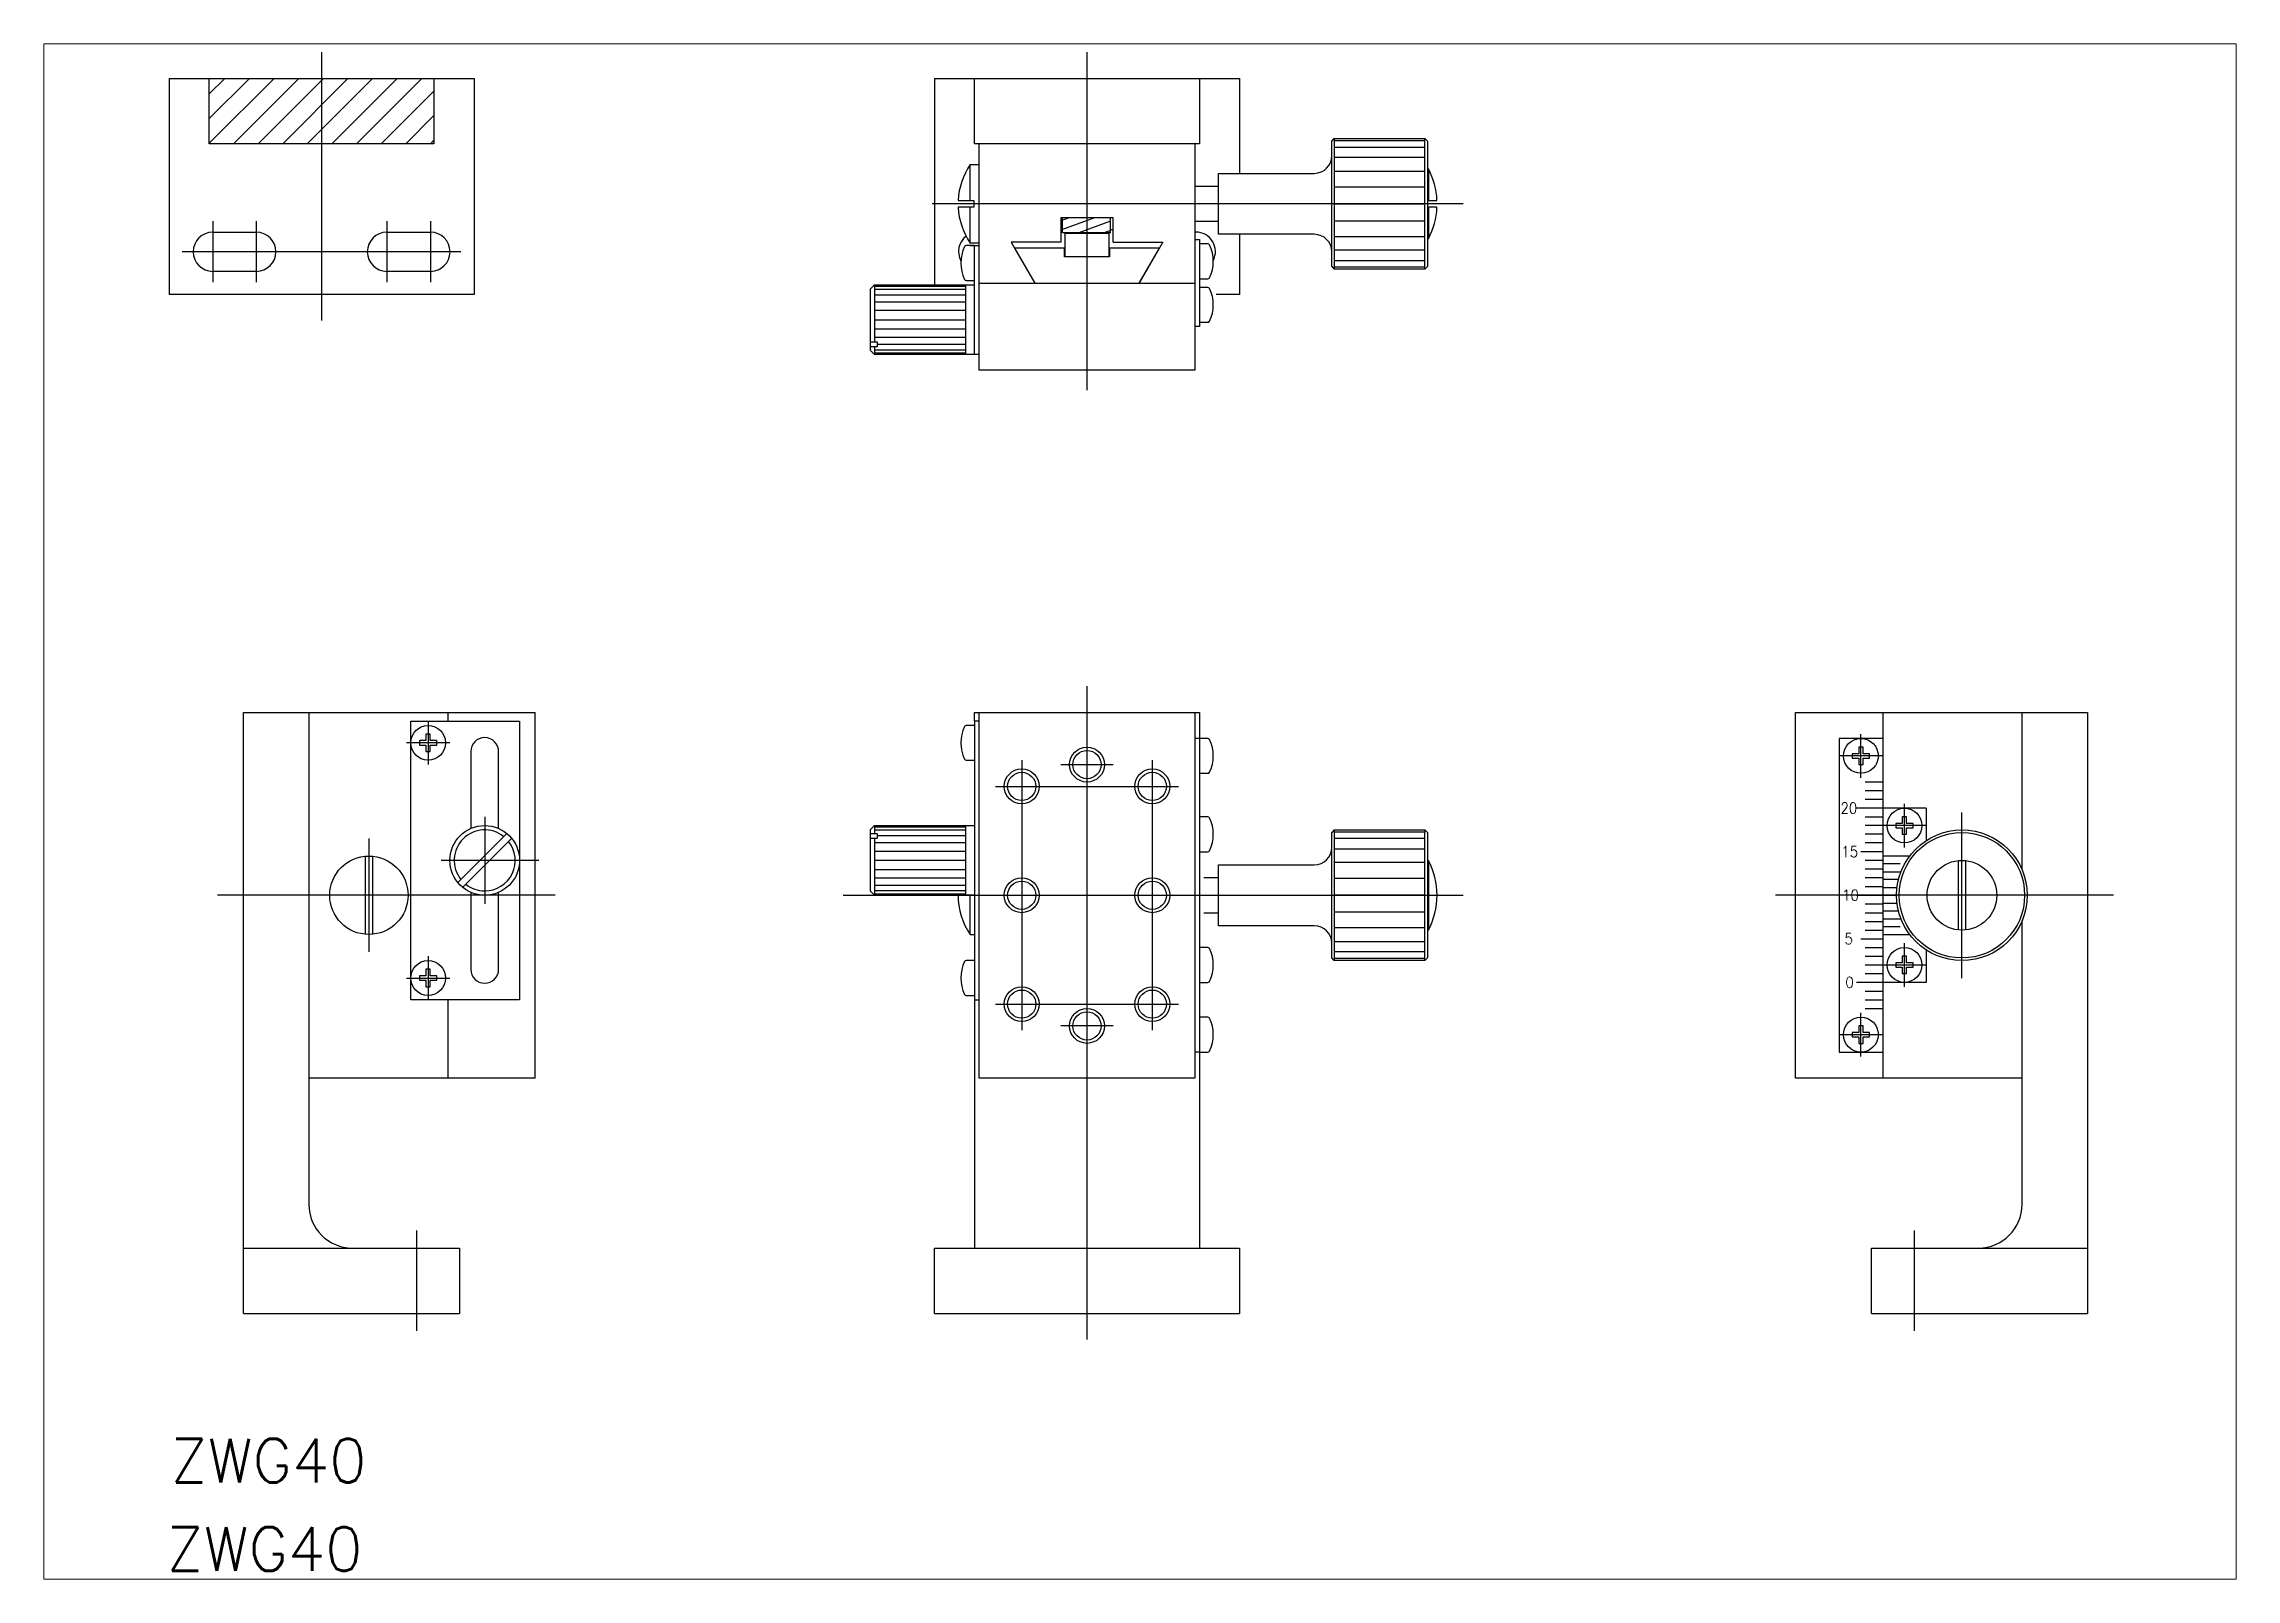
# Paper-space layout 'レイアウト1' of a CAD drawing. Extents: x 1.14 to 10.3, y 0.8 to 7.21.
# The model-space entities are those that its viewports show. They can reach past a viewport. Long polylines and large blocks are cut down to what shows.
import ezdxf

# ---------------------------------------------------------------- set-up
doc = ezdxf.new("R2010")
doc.units = 0
doc.header["$MEASUREMENT"] = 0
doc.layers.get('0').update_dxf_attribs({"linetype": 'CONTINUOUS'})
doc.layers.get('Defpoints').update_dxf_attribs({"linetype": 'CONTINUOUS'})
doc.layers.add('CENTER', color=1, linetype='CONTINUOUS')
doc.styles.add('CONVERTER_1', font='txt.shx', dxfattribs={"width": 0.9})
doc.styles.get("Standard").update_dxf_attribs({"font": 'txt.shx'})

msp = doc.modelspace()

# ---------------------------------------------------------------- linework, layer by layer
at = {"color": 7, "linetype": 'Continuous'}
for p, q in [((-53.31, 326.43), (-53.31, 301.63)), ((-53.31, 326.43), (-48.71, 326.43)), ((-48.71, 318.98), (-41.27, 326.43)), ((-48.71, 321.81), (-44.09, 326.43)), ((-48.71, 324.64), (-46.92, 326.43)), ((-48.71, 326.43), (-22.91, 326.43)), ((-48.71, 318.93), (-48.71, 326.43)), ((-45.94, 318.93), (-38.44, 326.43)), ((-43.11, 318.93), (-35.61, 326.43)), ((-40.28, 318.93), (-32.78, 326.43)), ((-37.45, 318.93), (-29.95, 326.43)), ((-34.62, 318.93), (-27.12, 326.43)), ((-31.79, 318.93), (-24.29, 326.43)), ((-28.97, 318.93), (-22.91, 324.98)), ((-22.91, 326.43), (-18.31, 326.43)), ((-22.91, 326.43), (-22.91, 318.93)), ((-18.31, 326.43), (-18.31, 301.63)), ((34.58, 326.43), (69.58, 326.43)), ((34.58, 326.43), (34.58, 302.73)), ((39.18, 318.93), (39.18, 326.43)), ((64.98, 326.43), (64.98, 318.93)), ((69.58, 326.43), (69.58, 315.53)), ((-26.14, 318.93), (-22.91, 322.16)), ((-22.91, 318.93), (-48.71, 318.93)), ((-23.31, 318.93), (-22.91, 319.33)), ((64.98, 318.93), (39.18, 318.93)), ((39.68, 292.93), (39.68, 318.93)), ((64.48, 318.93), (64.48, 292.93)), ((80.18, 319.23), (80.48, 319.53)), ((80.18, 304.83), (80.18, 319.23)), ((80.48, 319.53), (90.88, 319.53)), ((80.48, 319.53), (80.48, 304.53)), ((90.88, 319.27), (80.48, 319.27)), ((80.48, 318.53), (90.88, 318.53)), ((90.88, 317.33), (80.48, 317.33)), ((91.18, 319.23), (90.88, 319.53)), ((90.88, 304.53), (90.88, 319.53)), ((91.18, 319.23), (91.18, 304.83)), ((38.67, 316.53), (39.68, 316.53)), ((38.67, 312.43), (38.67, 316.53)), ((67.18, 315.53), (78.18, 315.53)), ((67.18, 308.53), (67.18, 315.53)), ((80.48, 315.78), (90.88, 315.78)), ((91.18, 316.03), (91.28, 316.03)), ((91.28, 316.03), (91.28, 312.43)), ((37.29, 312.43), (39.08, 312.43)), ((39.08, 312.43), (39.08, 311.63)), ((67.18, 314.03), (64.48, 314.03)), ((80.48, 313.97), (90.88, 313.97)), ((91.18, 312.43), (92.27, 312.43)), ((39.08, 311.63), (37.29, 311.63)), ((38.67, 307.53), (38.67, 311.63)), ((49.08, 310.43), (49.08, 307.63)), ((55.08, 310.43), (49.08, 310.43)), ((49.28, 308.71), (49.28, 310.43)), ((52.94, 310.43), (49.28, 309.1)), ((50.02, 310.43), (49.28, 310.16)), ((54.78, 310.03), (51.13, 308.71)), ((54.78, 308.71), (54.78, 310.43)), ((55.08, 307.63), (55.08, 310.43)), ((64.48, 310.03), (67.18, 310.03)), ((80.48, 312.03), (90.88, 312.03)), ((80.48, 310.09), (90.88, 310.09)), ((92.27, 311.63), (91.18, 311.63)), ((91.28, 311.63), (91.28, 308.03)), ((-48.31, 308.78), (-43.31, 308.78)), ((-28.31, 308.78), (-23.31, 308.78)), ((39.18, 307.23), (38.19, 307.23)), ((39.68, 307.53), (38.67, 307.53)), ((38.68, 307.23), (39.68, 307.23)), ((39.18, 294.73), (39.18, 307.23)), ((43.37, 307.63), (46.08, 302.93)), ((49.08, 307.63), (43.37, 307.63)), ((54.78, 308.71), (49.28, 308.71)), ((49.58, 305.93), (49.58, 308.71)), ((54.58, 308.63), (49.58, 308.63)), ((54.78, 308.97), (54.05, 308.71)), ((54.58, 308.71), (54.58, 305.93)), ((55.08, 309.03), (54.78, 309.03)), ((55.08, 307.63), (60.79, 307.63)), ((60.79, 307.63), (58.08, 302.93)), ((64.48, 308.78), (64.58, 308.78)), ((64.48, 307.93), (64.98, 307.93)), ((64.98, 307.93), (64.98, 297.93)), ((65.97, 307.43), (64.98, 307.43)), ((78.18, 308.53), (67.18, 308.53)), ((69.58, 308.53), (69.58, 301.63)), ((80.48, 308.28), (90.88, 308.28)), ((91.28, 308.03), (91.18, 308.03)), ((49.48, 306.93), (43.77, 306.93)), ((43.77, 306.93), (46.08, 302.93)), ((49.48, 305.93), (49.48, 306.93)), ((54.68, 305.93), (49.48, 305.93)), ((54.68, 306.93), (54.68, 305.93)), ((60.39, 306.93), (54.68, 306.93)), ((58.08, 302.93), (60.39, 306.93)), ((80.18, 304.83), (80.48, 304.53)), ((80.48, 306.73), (90.88, 306.73)), ((80.48, 305.54), (90.88, 305.54)), ((80.48, 304.79), (90.88, 304.79)), ((91.18, 304.83), (90.88, 304.53)), ((-43.31, 304.28), (-48.31, 304.28)), ((-23.31, 304.28), (-28.31, 304.28)), ((27.18, 302.23), (27.68, 302.73)), ((27.18, 302.23), (27.18, 295.23)), ((27.68, 302.73), (39.18, 302.73)), ((27.68, 302.73), (27.68, 296.2)), ((27.68, 302.59), (38.18, 302.59)), ((38.18, 302.19), (27.68, 302.19)), ((38.18, 294.73), (38.18, 302.73)), ((38.19, 303.23), (39.18, 303.23)), ((39.68, 302.93), (64.48, 302.93)), ((64.98, 303.43), (65.97, 303.43)), ((65.97, 302.43), (64.98, 302.43)), ((90.88, 304.53), (80.48, 304.53)), ((-18.31, 301.63), (-53.31, 301.63)), ((38.18, 301.56), (27.68, 301.56)), ((38.18, 300.73), (27.68, 300.73)), ((38.18, 299.77), (27.68, 299.77)), ((69.58, 301.63), (66.91, 301.63)), ((27.68, 298.73), (38.18, 298.73)), ((27.68, 297.69), (38.18, 297.69)), ((64.98, 297.93), (64.48, 297.93)), ((64.98, 298.43), (65.97, 298.43)), ((27.18, 296.2), (27.98, 296.2)), ((27.98, 295.63), (27.18, 295.63)), ((27.68, 294.73), (27.18, 295.23)), ((27.68, 296.73), (38.18, 296.73)), ((27.68, 295.63), (27.68, 294.73)), ((27.68, 295.27), (38.18, 295.27)), ((38.18, 294.87), (27.68, 294.87)), ((39.68, 294.73), (27.68, 294.73)), ((27.98, 296.2), (27.98, 295.63)), ((27.98, 295.9), (38.18, 295.9)), ((64.48, 292.93), (39.68, 292.93)), ((-44.78, 253.65), (-11.28, 253.65)), ((-44.78, 184.65), (-44.78, 253.65)), ((-37.28, 253.65), (-37.28, 197.15)), ((-25.58, 220.65), (-25.58, 252.65)), ((-25.58, 252.65), (-13.08, 252.65)), ((-21.28, 252.65), (-21.28, 253.65)), ((-13.08, 252.65), (-13.08, 220.65)), ((-11.28, 211.65), (-11.28, 253.65)), ((39.18, 252.15), (38.19, 252.15)), ((39.18, 253.65), (64.98, 253.65)), ((39.18, 252.65), (39.18, 253.65)), ((39.68, 252.65), (39.18, 252.65)), ((39.18, 252.65), (39.18, 192.15)), ((39.68, 211.65), (39.68, 253.65)), ((64.48, 253.65), (64.48, 211.65)), ((64.98, 253.65), (64.98, 250.65)), ((133.45, 253.65), (166.95, 253.65)), ((133.45, 211.65), (133.45, 253.65)), ((143.45, 253.65), (143.45, 211.65)), ((159.45, 235.59), (159.45, 253.65)), ((166.95, 253.65), (166.95, 184.65)), ((-24.58, 250.4), (-24.58, 249.9)), ((-23.83, 250.4), (-24.58, 250.4)), ((-24.58, 249.9), (-23.83, 249.9)), ((-23.83, 251.15), (-23.83, 250.4)), ((-23.33, 251.15), (-23.83, 251.15)), ((-23.83, 249.9), (-23.83, 249.15)), ((-23.33, 250.4), (-23.33, 251.15)), ((-22.58, 250.4), (-23.33, 250.4)), ((-23.33, 249.9), (-22.58, 249.9)), ((-23.33, 249.15), (-23.33, 249.9)), ((-22.58, 249.9), (-22.58, 250.4)), ((64.98, 250.65), (64.48, 250.65)), ((64.98, 250.65), (64.98, 214.65)), ((65.97, 250.65), (64.98, 250.65)), ((143.45, 250.65), (138.45, 250.65)), ((138.45, 250.65), (138.45, 214.65)), ((141.2, 249.65), (140.7, 249.65)), ((140.7, 249.65), (140.7, 248.9)), ((141.2, 248.9), (141.2, 249.65)), ((-23.83, 249.15), (-23.33, 249.15)), ((-18.68, 249.15), (-18.68, 240.32)), ((-15.48, 240.32), (-15.48, 249.15)), ((38.19, 248.15), (39.18, 248.15)), ((140.7, 248.9), (139.95, 248.9)), ((139.95, 248.9), (139.95, 248.4)), ((139.95, 248.4), (140.7, 248.4)), ((140.7, 248.4), (140.7, 247.65)), ((140.7, 247.65), (141.2, 247.65)), ((141.95, 248.9), (141.2, 248.9)), ((141.2, 247.65), (141.2, 248.4)), ((141.2, 248.4), (141.95, 248.4)), ((141.95, 248.4), (141.95, 248.9)), ((64.98, 246.65), (65.97, 246.65)), ((143.45, 245.65), (141.45, 245.65)), ((143.45, 244.65), (141.45, 244.65)), ((148.45, 242.65), (140.45, 242.65)), ((143.45, 243.65), (141.45, 243.65)), ((148.45, 242.65), (148.45, 238.93)), ((-14.55, 239.75), (-20.18, 234.12)), ((-19.62, 233.55), (-13.99, 239.18)), ((27.18, 240.15), (27.68, 240.65)), ((27.18, 240.15), (27.18, 233.15)), ((27.18, 239.75), (27.98, 239.75)), ((27.98, 239.18), (27.18, 239.18)), ((27.68, 240.65), (27.68, 239.75)), ((27.68, 240.65), (39.18, 240.65)), ((27.68, 240.52), (38.18, 240.52)), ((38.18, 240.12), (27.68, 240.12)), ((27.68, 239.18), (27.68, 232.65)), ((27.98, 239.75), (27.98, 239.18)), ((38.18, 239.48), (27.98, 239.48)), ((38.18, 232.65), (38.18, 240.65)), ((65.97, 241.65), (64.98, 241.65)), ((80.48, 240.15), (80.18, 239.85)), ((80.18, 225.45), (80.18, 239.85)), ((80.48, 240.15), (90.88, 240.15)), ((80.48, 240.15), (80.48, 225.15)), ((90.88, 239.9), (80.48, 239.9)), ((90.88, 240.15), (91.18, 239.85)), ((90.88, 225.15), (90.88, 240.15)), ((91.18, 239.85), (91.18, 225.45)), ((141.45, 241.65), (143.45, 241.65)), ((143.45, 240.65), (141.45, 240.65)), ((143.45, 239.65), (141.45, 239.65)), ((145.7, 240.9), (144.95, 240.9)), ((144.95, 240.9), (144.95, 240.4)), ((144.95, 240.4), (145.7, 240.4)), ((146.2, 241.65), (145.7, 241.65)), ((145.7, 241.65), (145.7, 240.9)), ((145.7, 240.4), (145.7, 239.65)), ((145.7, 239.65), (146.2, 239.65)), ((146.2, 240.9), (146.2, 241.65)), ((146.95, 240.9), (146.2, 240.9)), ((146.2, 239.65), (146.2, 240.4)), ((146.2, 240.4), (146.95, 240.4)), ((146.95, 240.4), (146.95, 240.9)), ((-30.78, 228.17), (-30.78, 237.13)), ((-29.98, 237.13), (-29.98, 228.17)), ((38.18, 238.65), (27.68, 238.65)), ((38.18, 237.69), (27.68, 237.69)), ((38.18, 236.65), (27.68, 236.65)), ((64.98, 237.65), (65.97, 237.65)), ((90.88, 239.15), (80.48, 239.15)), ((90.88, 237.95), (80.48, 237.95)), ((91.18, 236.65), (91.28, 236.65)), ((91.28, 236.65), (91.28, 228.65)), ((143.45, 237.65), (140.95, 237.65)), ((143.45, 238.65), (141.45, 238.65)), ((143.45, 236.65), (141.45, 236.65)), ((146.45, 237.15), (143.45, 237.15)), ((27.68, 235.62), (38.18, 235.62)), ((27.68, 234.65), (38.18, 234.65)), ((67.18, 234.65), (65.48, 234.65)), ((67.18, 236.15), (78.18, 236.15)), ((67.18, 229.15), (67.18, 236.15)), ((90.88, 236.4), (80.48, 236.4)), ((90.88, 234.59), (80.48, 234.59)), ((143.45, 235.65), (141.45, 235.65)), ((143.45, 234.65), (141.45, 234.65)), ((145.45, 236.25), (143.45, 236.25)), ((143.45, 235.35), (145.45, 235.35)), ((145.27, 234.45), (143.45, 234.45)), ((152.15, 228.67), (152.15, 236.63)), ((152.95, 236.63), (152.95, 228.67)), ((-18.68, 232.99), (-18.68, 224.15)), ((-15.48, 224.15), (-15.48, 232.99)), ((27.68, 232.65), (27.18, 233.15)), ((27.68, 233.82), (38.18, 233.82)), ((27.68, 233.19), (38.18, 233.19)), ((38.18, 232.79), (27.68, 232.79)), ((39.18, 232.65), (27.68, 232.65)), ((38.67, 228.15), (38.67, 232.65)), ((90.88, 232.65), (80.48, 232.65)), ((140.45, 232.65), (143.45, 232.65)), ((141.45, 233.65), (143.45, 233.65)), ((141.45, 231.65), (143.45, 231.65)), ((143.45, 233.55), (145.06, 233.55)), ((143.45, 232.65), (145.05, 232.65)), ((143.45, 231.75), (145.1, 231.75)), ((65.48, 230.65), (67.18, 230.65)), ((78.18, 229.15), (67.18, 229.15)), ((90.88, 230.71), (80.48, 230.71)), ((141.45, 230.65), (143.45, 230.65)), ((141.45, 229.65), (143.45, 229.65)), ((143.45, 230.85), (145.27, 230.85)), ((143.45, 229.95), (145.45, 229.95)), ((159.45, 197.15), (159.45, 229.71)), ((38.67, 228.15), (39.18, 228.15)), ((65.97, 226.65), (64.98, 226.65)), ((90.88, 228.9), (80.48, 228.9)), ((80.48, 227.35), (90.88, 227.35)), ((91.28, 228.65), (91.18, 228.65)), ((140.95, 227.65), (143.45, 227.65)), ((141.45, 228.65), (143.45, 228.65)), ((141.45, 226.65), (143.45, 226.65)), ((143.45, 229.05), (145.45, 229.05)), ((143.45, 228.15), (146.45, 228.15)), ((-23.83, 224.15), (-23.83, 223.4)), ((-23.33, 224.15), (-23.83, 224.15)), ((-23.33, 223.4), (-23.33, 224.15)), ((39.18, 225.15), (38.19, 225.15)), ((80.48, 225.15), (80.18, 225.45)), ((90.88, 226.16), (80.48, 226.16)), ((80.48, 225.41), (90.88, 225.41)), ((90.88, 225.15), (80.48, 225.15)), ((90.88, 225.15), (91.18, 225.45)), ((141.45, 225.65), (143.45, 225.65)), ((141.45, 224.65), (143.45, 224.65)), ((144.95, 224.9), (144.95, 224.4)), ((145.7, 224.9), (144.95, 224.9)), ((144.95, 224.4), (145.7, 224.4)), ((145.7, 225.65), (145.7, 224.9)), ((146.2, 225.65), (145.7, 225.65)), ((145.7, 224.4), (145.7, 223.65)), ((146.2, 224.9), (146.2, 225.65)), ((146.95, 224.9), (146.2, 224.9)), ((146.2, 224.4), (146.95, 224.4)), ((146.2, 223.65), (146.2, 224.4)), ((146.95, 224.4), (146.95, 224.9)), ((148.45, 226.37), (148.45, 222.65)), ((-23.83, 223.4), (-24.58, 223.4)), ((-24.58, 223.4), (-24.58, 222.9)), ((-24.58, 222.9), (-23.83, 222.9)), ((-23.83, 222.9), (-23.83, 222.15)), ((-23.83, 222.15), (-23.33, 222.15)), ((-22.58, 223.4), (-23.33, 223.4)), ((-23.33, 222.15), (-23.33, 222.9)), ((-23.33, 222.9), (-22.58, 222.9)), ((-22.58, 222.9), (-22.58, 223.4)), ((64.98, 222.65), (65.97, 222.65)), ((148.45, 222.65), (140.45, 222.65)), ((141.45, 223.65), (143.45, 223.65)), ((141.45, 221.65), (143.45, 221.65)), ((145.7, 223.65), (146.2, 223.65)), ((-13.08, 220.65), (-25.58, 220.65)), ((-21.28, 211.65), (-21.28, 220.65)), ((38.19, 221.15), (39.18, 221.15)), ((39.18, 220.65), (39.68, 220.65)), ((141.45, 220.65), (143.45, 220.65)), ((141.45, 219.65), (143.45, 219.65)), ((65.97, 218.65), (64.98, 218.65)), ((140.7, 216.9), (139.95, 216.9)), ((139.95, 216.9), (139.95, 216.4)), ((141.2, 217.65), (140.7, 217.65)), ((140.7, 217.65), (140.7, 216.9)), ((141.2, 216.9), (141.2, 217.65)), ((141.95, 216.9), (141.2, 216.9)), ((141.95, 216.4), (141.95, 216.9)), ((64.98, 214.65), (64.48, 214.65)), ((64.98, 214.65), (65.97, 214.65)), ((64.98, 214.65), (64.98, 192.15)), ((138.45, 214.65), (143.45, 214.65)), ((139.95, 216.4), (140.7, 216.4)), ((140.7, 216.4), (140.7, 215.65)), ((140.7, 215.65), (141.2, 215.65)), ((141.2, 215.65), (141.2, 216.4)), ((141.2, 216.4), (141.95, 216.4)), ((-11.28, 211.65), (-37.28, 211.65)), ((64.48, 211.65), (39.68, 211.65)), ((159.45, 211.65), (133.45, 211.65)), ((-44.78, 192.15), (-19.98, 192.15)), ((-19.98, 192.15), (-19.98, 184.65)), ((34.58, 184.65), (34.58, 192.15)), ((34.58, 192.15), (69.58, 192.15)), ((69.58, 192.15), (69.58, 184.65)), ((142.15, 184.65), (142.15, 192.15)), ((142.15, 192.15), (166.95, 192.15)), ((-44.78, 184.65), (-19.98, 184.65)), ((34.58, 184.65), (69.58, 184.65)), ((142.15, 184.65), (166.95, 184.65))]:
    msp.add_line(p, q, dxfattribs=at)
for centre, radius in [((-23.58, 250.15), 2), ((52.08, 247.65), 2), ((52.08, 247.65), 1.62), ((140.95, 248.65), 2), ((44.58, 245.15), 2), ((44.58, 245.15), 1.62), ((59.58, 245.15), 2), ((59.58, 245.15), 1.62), ((145.95, 240.65), 2), ((-17.08, 236.65), 4), ((152.55, 232.65), 7.5), ((152.55, 232.65), 7.2), ((-30.38, 232.65), 4.5), ((152.55, 232.65), 4), ((44.58, 232.65), 2), ((44.58, 232.65), 1.62), ((59.58, 232.65), 2), ((59.58, 232.65), 1.62), ((145.95, 224.65), 2), ((-23.58, 223.15), 2), ((44.58, 220.15), 2), ((44.58, 220.15), 1.62), ((59.58, 220.15), 2), ((59.58, 220.15), 1.62), ((52.08, 217.65), 2), ((52.08, 217.65), 1.62), ((140.95, 216.65), 2)]:
    msp.add_circle(centre, radius, dxfattribs=at)
for centre, radius, start, end in [((78.18, 317.53), 2, 270, 0), ((45.28, 312.03), 8, 145.7711, 177.134), ((83.78, 312.03), 8.5, 2.6973, 28.0725), ((45.28, 312.03), 8, 182.866, 214.2289), ((83.78, 312.03), 8.5, 331.9275, 357.3027), ((-48.31, 306.53), 2.25, 90, 270), ((-43.31, 306.53), 2.25, 270, 90), ((-28.31, 306.53), 2.25, 90, 270), ((-23.31, 306.53), 2.25, 270, 90), ((39.58, 306.53), 2.25, 127.853, 207.6781), ((38.19, 307.03), 0.2, 90, 154.3284), ((64.58, 306.53), 2.25, 332.7043, 90), ((65.97, 307.23), 0.2, 25.6716, 90), ((62.23, 305.43), 4.35, 334.3284, 25.6716), ((78.18, 306.53), 2, 0, 90), ((41.94, 305.23), 4.35, 154.3284, 205.6716), ((38.19, 303.43), 0.2, 205.6716, 270), ((65.97, 303.63), 0.2, 270, 334.3284), ((65.97, 302.23), 0.2, 25.6716, 90), ((62.23, 300.43), 4.35, 334.3284, 25.6716), ((65.97, 298.63), 0.2, 270, 334.3284), ((41.94, 250.15), 4.35, 154.3284, 205.6716), ((38.19, 251.95), 0.2, 90, 154.3284), ((-17.08, 249.15), 1.6, 0, 180), ((65.97, 250.45), 0.2, 25.6716, 90), ((62.23, 248.65), 4.35, 334.3284, 25.6716), ((38.19, 248.35), 0.2, 205.6716, 270), ((65.97, 246.85), 0.2, 270, 334.3284), ((-17.08, 236.65), 3.5, 51.5624, 218.4376), ((65.97, 241.45), 0.2, 25.6716, 90), ((62.23, 239.65), 4.35, 334.3284, 25.6716), ((-17.08, 236.65), 3.5, 270, 38.4376), ((65.97, 237.85), 0.2, 270, 334.3284), ((78.18, 238.15), 2, 270, 0), ((83.78, 232.65), 8.5, 0, 28.0725), ((-17.08, 236.65), 3.5, 231.5624, 270), ((45.28, 232.65), 8, 180, 214.2289), ((83.78, 232.65), 8.5, 331.9275, 0), ((78.18, 227.15), 2, 0, 90), ((65.97, 226.45), 0.2, 25.6716, 90), ((-17.08, 224.15), 1.6, 180, 0), ((41.94, 223.15), 4.35, 154.3284, 205.6716), ((38.19, 224.95), 0.2, 90, 154.3284), ((62.23, 224.65), 4.35, 334.3284, 25.6716), ((65.97, 222.85), 0.2, 270, 334.3284), ((38.19, 221.35), 0.2, 205.6716, 270), ((65.97, 218.45), 0.2, 25.6716, 90), ((62.23, 216.65), 4.35, 334.3284, 25.6716), ((65.97, 214.85), 0.2, 270, 334.3284), ((-32.28, 197.15), 5, 180, 270), ((154.45, 197.15), 5, 270, 0)]:
    msp.add_arc(centre, radius, start, end, dxfattribs=at)
at = {"layer": 'CENTER', "color": 1, "linetype": 'Continuous'}
for p, q in [((-35.81, 329.43), (-35.81, 298.63)), ((52.08, 329.43), (52.08, 290.63)), ((-48.31, 310.03), (-48.31, 303.03)), ((-43.31, 310.03), (-43.31, 303.03)), ((-28.31, 310.03), (-28.31, 303.03)), ((-23.31, 310.03), (-23.31, 303.03)), ((95.28, 312.03), (34.29, 312.03)), ((-19.81, 306.53), (-51.81, 306.53)), ((52.08, 256.65), (52.08, 181.65)), ((-23.58, 252.65), (-23.58, 247.65)), ((-21.08, 250.15), (-26.08, 250.15)), ((140.95, 246.15), (140.95, 251.15)), ((44.58, 248.15), (44.58, 217.15)), ((49.08, 247.65), (55.08, 247.65)), ((59.58, 248.15), (59.58, 217.15)), ((143.45, 248.65), (138.45, 248.65)), ((41.58, 245.15), (62.58, 245.15)), ((145.95, 238.15), (145.95, 243.15)), ((152.55, 223.15), (152.55, 242.15)), ((-17.08, 241.65), (-17.08, 231.65)), ((148.45, 240.65), (143.45, 240.65)), ((-30.38, 239.15), (-30.38, 226.15)), ((-10.88, 236.65), (-22.08, 236.65)), ((-8.98, 232.65), (-47.78, 232.65)), ((24.08, 232.65), (95.28, 232.65)), ((169.95, 232.65), (131.15, 232.65)), ((145.95, 222.15), (145.95, 227.15)), ((-23.58, 225.65), (-23.58, 220.65)), ((143.45, 224.65), (148.45, 224.65)), ((-26.08, 223.15), (-21.08, 223.15)), ((41.58, 220.15), (62.58, 220.15)), ((140.95, 214.15), (140.95, 219.15)), ((55.08, 217.65), (49.08, 217.65)), ((138.45, 216.65), (143.45, 216.65)), ((-24.88, 182.65), (-24.88, 194.15)), ((147.05, 194.15), (147.05, 182.65))]:
    msp.add_line(p, q, dxfattribs=at)

# ---------------------------------------------------------------- texts
at = {"color": 7, "linetype": 'Continuous', "style": 'CONVERTER_1', "width": 0.9}
for s, p in [('20', (138.6, 242.03)), ('15', (138.7, 237.03)), ('10', (138.79, 232.03)), ('5', (139.07, 227.03)), ('0', (139.16, 222.03))]:
    msp.add_text(s, height=1.25, dxfattribs=at).set_placement(p)
at = {"linetype": 'Continuous'}
for p in [(-53.15, 165.25), (-53.61, 155.1)]:
    msp.add_text('ZWG40', height=5, dxfattribs=at).set_placement(p)

psp = doc.layouts.new('レイアウト1')

# ---------------------------------------------------------------- viewports
at = {"layer": 'Defpoints', "linetype": 'Continuous'}
psp.add_viewport(center=(5.7225, 4.0067), size=(9.156, 6.410666), view_center_point=(58.1661, 242.2668), view_height=176.260139, dxfattribs=at)

doc.saveas('drawing.dxf')
